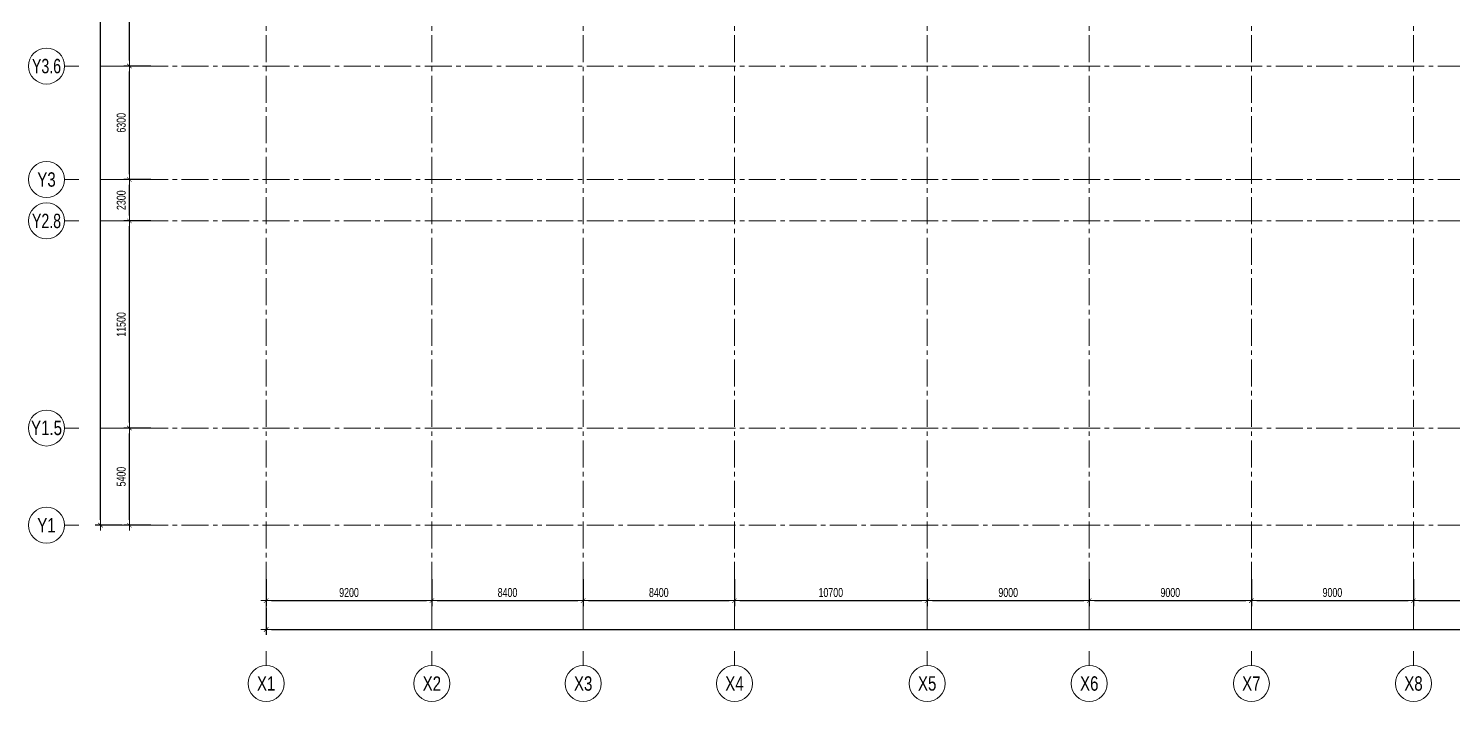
# Model space of a CAD drawing. Header units: millimetres. Extents: x -13196 to 230222, y -9787 to 100488.
# Drawn here: x -13196 to 65924, y -9787 to 27585 of the extents above; entities that cross this region are included whole.
import ezdxf
from ezdxf.enums import TextEntityAlignment as Align

# ---------------------------------------------------------------- set-up
doc = ezdxf.new("R2010")
doc.units = ezdxf.units.MM
doc.linetypes.add('CENTER2', pattern=[1.125, 0.75, -0.125, 0.125, -0.125])
doc.layers.get('Defpoints').update_dxf_attribs({"color": 151, "lineweight": 9})
for name, color, linetype, lineweight in [('NDC_S_AXIS', 5, 'CENTER2', 13), ('NDC_S_DIM', 1, 'Continuous', 15), ('NDC_S_SYMBOL', 1, 'Continuous', 15), ('NDC_S_TEXT SYMBOL', 7, 'Continuous', 20)]:
    doc.layers.add(name, color=color, linetype=linetype, lineweight=lineweight)
doc.styles.add('NDC_ANNO', font='', dxfattribs={"width": 0.8})
doc.styles.add('NDC_DIM', font='', dxfattribs={"width": 0.75})
doc.styles.get('NDC_ANNO').set_extended_font_data('Dotum')
doc.styles.get('NDC_DIM').set_extended_font_data('Dotum')
doc.dimstyles.new('NDC_dim_200', dxfattribs={"dimscale": 200, "dimtxt": 2.5, "dimasz": 1.5, "dimexe": 1.5, "dimexo": 2.5, "dimgap": 1, "dimtad": 1, "dimdec": 0, "dimzin": 0, "dimdsep": 46, "dimtxsty": 'NDC_DIM', "dimblk": 'DIMMARK', "dimcen": 0.09, "dimdle": 1.2, "dimclrd": 1, "dimclre": 1, "dimclrt": 3, "dimadec": 0, "dimazin": 0, "dimtfac": 1, "dimtdec": 0, "dimtix": 1, "dimtofl": 0, "dimtmove": 0, "dimatfit": 3, "dimfxl": 6, "dimfxlon": 1, "dimtolj": 1, "dimtzin": 0, "dimarcsym": 0})

# ---------------------------------------------------------------- blocks, each defined once
blk = doc.blocks.new('*U257')
at = {"layer": 'NDC_S_SYMBOL'}
blk.add_line((0, 5), (0, 9), dxfattribs=at)
blk.add_circle((0, 0), 5, dxfattribs=at)
at = {"layer": 'NDC_S_TEXT SYMBOL', "color": 7, "style": 'NDC_ANNO', "width": 0.8}
blk.add_attdef('GRID', text='', height=4, dxfattribs=at).set_placement((0, 0), align=Align.MIDDLE)
blk = doc.blocks.new('*U256')
at = {"layer": 'NDC_S_SYMBOL'}
blk.add_line((5, 0), (9, 0), dxfattribs=at)
blk.add_circle((0, 0), 5, dxfattribs=at)
at = {"layer": 'NDC_S_TEXT SYMBOL', "color": 7, "style": 'NDC_ANNO', "width": 0.8}
blk.add_attdef('GRID', text='', height=4, rotation=270, dxfattribs=at).set_placement((0, 0), align=Align.MIDDLE)
blk = doc.blocks.new('DIMMARK')
at = {"layer": 'NDC_S_DIM', "color": 1}
blk.add_line((-1.5, 0), (1, 0), dxfattribs=at)
at = {"layer": 'NDC_S_DIM', "color": 2, "const_width": 0.1}
blk.add_lwpolyline([(-0.42, -0.42), (0.42, 0.42)], dxfattribs=at)
blk = doc.blocks.new('*D415')
at = {"layer": 'Defpoints', "color": 0, "transparency": 16777216}
for p in [(0, 0), (217400, 0), (217400, -5787)]:
    blk.add_point(p, dxfattribs=at)
at = {"layer": 'NDC_S_DIM', "color": 1, "lineweight": -2, "transparency": 16777216}
for p, q in [((0, -4587), (0, -6087)), ((217400, -4587), (217400, -6087)), ((300, -5787), (217100, -5787))]:
    blk.add_line(p, q, dxfattribs=at)
at = {"layer": 'NDC_S_DIM', "color": 1, "lineweight": -2, "transparency": 16777216, "xscale": 300, "yscale": 300, "zscale": 300, "rotation": 180}
blk.add_blockref('DIMMARK', (0, -5787), dxfattribs=at)
at = {"layer": 'NDC_S_DIM', "color": 1, "lineweight": -2, "transparency": 16777216, "xscale": 300, "yscale": 300, "zscale": 300}
blk.add_blockref('DIMMARK', (217400, -5787), dxfattribs=at)
at = {"layer": 'NDC_S_DIM', "color": 3, "transparency": 16777216, "insert": (108700, -5337), "char_height": 500, "attachment_point": 5, "style": 'NDC_DIM'}
blk.add_mtext('\\A1;217400', dxfattribs=at)
blk = doc.blocks.new('*D398')
at = {"layer": 'Defpoints', "color": 0, "transparency": 16777216}
for p in [(0, 0), (9200, 0), (9200, -4187)]:
    blk.add_point(p, dxfattribs=at)
at = {"layer": 'NDC_S_DIM', "color": 1, "lineweight": -2, "transparency": 16777216}
for p, q in [((0, -2987), (0, -4487)), ((9200, -2987), (9200, -4487)), ((300, -4187), (8900, -4187))]:
    blk.add_line(p, q, dxfattribs=at)
at = {"layer": 'NDC_S_DIM', "color": 1, "lineweight": -2, "transparency": 16777216, "xscale": 300, "yscale": 300, "zscale": 300, "rotation": 180}
blk.add_blockref('DIMMARK', (0, -4187), dxfattribs=at)
at = {"layer": 'NDC_S_DIM', "color": 1, "lineweight": -2, "transparency": 16777216, "xscale": 300, "yscale": 300, "zscale": 300}
blk.add_blockref('DIMMARK', (9200, -4187), dxfattribs=at)
at = {"layer": 'NDC_S_DIM', "color": 3, "transparency": 16777216, "insert": (4600, -3737), "char_height": 500, "attachment_point": 5, "style": 'NDC_DIM'}
blk.add_mtext('\\A1;9200', dxfattribs=at)
blk = doc.blocks.new('*D399')
at = {"layer": 'Defpoints', "color": 0, "transparency": 16777216}
for p in [(9200, 0), (17600, 0), (17600, -4187)]:
    blk.add_point(p, dxfattribs=at)
at = {"layer": 'NDC_S_DIM', "color": 1, "lineweight": -2, "transparency": 16777216}
for p, q in [((9200, -2987), (9200, -4487)), ((17600, -2987), (17600, -4487)), ((9500, -4187), (17300, -4187))]:
    blk.add_line(p, q, dxfattribs=at)
at = {"layer": 'NDC_S_DIM', "color": 1, "lineweight": -2, "transparency": 16777216, "xscale": 300, "yscale": 300, "zscale": 300, "rotation": 180}
blk.add_blockref('DIMMARK', (9200, -4187), dxfattribs=at)
at = {"layer": 'NDC_S_DIM', "color": 1, "lineweight": -2, "transparency": 16777216, "xscale": 300, "yscale": 300, "zscale": 300}
blk.add_blockref('DIMMARK', (17600, -4187), dxfattribs=at)
at = {"layer": 'NDC_S_DIM', "color": 3, "transparency": 16777216, "insert": (13400, -3737), "char_height": 500, "attachment_point": 5, "style": 'NDC_DIM'}
blk.add_mtext('\\A1;8400', dxfattribs=at)
blk = doc.blocks.new('*D400')
at = {"layer": 'Defpoints', "color": 0, "transparency": 16777216}
for p in [(17600, 0), (26000, 0), (26000, -4187)]:
    blk.add_point(p, dxfattribs=at)
at = {"layer": 'NDC_S_DIM', "color": 1, "lineweight": -2, "transparency": 16777216}
for p, q in [((17600, -2987), (17600, -4487)), ((26000, -2987), (26000, -4487)), ((17900, -4187), (25700, -4187))]:
    blk.add_line(p, q, dxfattribs=at)
at = {"layer": 'NDC_S_DIM', "color": 1, "lineweight": -2, "transparency": 16777216, "xscale": 300, "yscale": 300, "zscale": 300, "rotation": 180}
blk.add_blockref('DIMMARK', (17600, -4187), dxfattribs=at)
at = {"layer": 'NDC_S_DIM', "color": 1, "lineweight": -2, "transparency": 16777216, "xscale": 300, "yscale": 300, "zscale": 300}
blk.add_blockref('DIMMARK', (26000, -4187), dxfattribs=at)
at = {"layer": 'NDC_S_DIM', "color": 3, "transparency": 16777216, "insert": (21800, -3737), "char_height": 500, "attachment_point": 5, "style": 'NDC_DIM'}
blk.add_mtext('\\A1;8400', dxfattribs=at)
blk = doc.blocks.new('*D401')
at = {"layer": 'Defpoints', "color": 0, "transparency": 16777216}
for p in [(26000, 0), (36700, 0), (36700, -4187)]:
    blk.add_point(p, dxfattribs=at)
at = {"layer": 'NDC_S_DIM', "color": 1, "lineweight": -2, "transparency": 16777216}
for p, q in [((26000, -2987), (26000, -4487)), ((36700, -2987), (36700, -4487)), ((26300, -4187), (36400, -4187))]:
    blk.add_line(p, q, dxfattribs=at)
at = {"layer": 'NDC_S_DIM', "color": 1, "lineweight": -2, "transparency": 16777216, "xscale": 300, "yscale": 300, "zscale": 300, "rotation": 180}
blk.add_blockref('DIMMARK', (26000, -4187), dxfattribs=at)
at = {"layer": 'NDC_S_DIM', "color": 1, "lineweight": -2, "transparency": 16777216, "xscale": 300, "yscale": 300, "zscale": 300}
blk.add_blockref('DIMMARK', (36700, -4187), dxfattribs=at)
at = {"layer": 'NDC_S_DIM', "color": 3, "transparency": 16777216, "insert": (31350, -3737), "char_height": 500, "attachment_point": 5, "style": 'NDC_DIM'}
blk.add_mtext('\\A1;10700', dxfattribs=at)
blk = doc.blocks.new('*D402')
at = {"layer": 'Defpoints', "color": 0, "transparency": 16777216}
for p in [(36700, 0), (45700, 0), (45700, -4187)]:
    blk.add_point(p, dxfattribs=at)
at = {"layer": 'NDC_S_DIM', "color": 1, "lineweight": -2, "transparency": 16777216}
for p, q in [((36700, -2987), (36700, -4487)), ((45700, -2987), (45700, -4487)), ((37000, -4187), (45400, -4187))]:
    blk.add_line(p, q, dxfattribs=at)
at = {"layer": 'NDC_S_DIM', "color": 1, "lineweight": -2, "transparency": 16777216, "xscale": 300, "yscale": 300, "zscale": 300, "rotation": 180}
blk.add_blockref('DIMMARK', (36700, -4187), dxfattribs=at)
at = {"layer": 'NDC_S_DIM', "color": 1, "lineweight": -2, "transparency": 16777216, "xscale": 300, "yscale": 300, "zscale": 300}
blk.add_blockref('DIMMARK', (45700, -4187), dxfattribs=at)
at = {"layer": 'NDC_S_DIM', "color": 3, "transparency": 16777216, "insert": (41200, -3737), "char_height": 500, "attachment_point": 5, "style": 'NDC_DIM'}
blk.add_mtext('\\A1;9000', dxfattribs=at)
blk = doc.blocks.new('*D403')
at = {"layer": 'Defpoints', "color": 0, "transparency": 16777216}
for p in [(45700, 0), (54700, 0), (54700, -4187)]:
    blk.add_point(p, dxfattribs=at)
at = {"layer": 'NDC_S_DIM', "color": 1, "lineweight": -2, "transparency": 16777216}
for p, q in [((45700, -2987), (45700, -4487)), ((54700, -2987), (54700, -4487)), ((46000, -4187), (54400, -4187))]:
    blk.add_line(p, q, dxfattribs=at)
at = {"layer": 'NDC_S_DIM', "color": 1, "lineweight": -2, "transparency": 16777216, "xscale": 300, "yscale": 300, "zscale": 300, "rotation": 180}
blk.add_blockref('DIMMARK', (45700, -4187), dxfattribs=at)
at = {"layer": 'NDC_S_DIM', "color": 1, "lineweight": -2, "transparency": 16777216, "xscale": 300, "yscale": 300, "zscale": 300}
blk.add_blockref('DIMMARK', (54700, -4187), dxfattribs=at)
at = {"layer": 'NDC_S_DIM', "color": 3, "transparency": 16777216, "insert": (50200, -3737), "char_height": 500, "attachment_point": 5, "style": 'NDC_DIM'}
blk.add_mtext('\\A1;9000', dxfattribs=at)
blk = doc.blocks.new('*D404')
at = {"layer": 'Defpoints', "color": 0, "transparency": 16777216}
for p in [(54700, 0), (63700, 0), (63700, -4187)]:
    blk.add_point(p, dxfattribs=at)
at = {"layer": 'NDC_S_DIM', "color": 1, "lineweight": -2, "transparency": 16777216}
for p, q in [((54700, -2987), (54700, -4487)), ((63700, -2987), (63700, -4487)), ((55000, -4187), (63400, -4187))]:
    blk.add_line(p, q, dxfattribs=at)
at = {"layer": 'NDC_S_DIM', "color": 1, "lineweight": -2, "transparency": 16777216, "xscale": 300, "yscale": 300, "zscale": 300, "rotation": 180}
blk.add_blockref('DIMMARK', (54700, -4187), dxfattribs=at)
at = {"layer": 'NDC_S_DIM', "color": 1, "lineweight": -2, "transparency": 16777216, "xscale": 300, "yscale": 300, "zscale": 300}
blk.add_blockref('DIMMARK', (63700, -4187), dxfattribs=at)
at = {"layer": 'NDC_S_DIM', "color": 3, "transparency": 16777216, "insert": (59200, -3737), "char_height": 500, "attachment_point": 5, "style": 'NDC_DIM'}
blk.add_mtext('\\A1;9000', dxfattribs=at)
blk = doc.blocks.new('*D405')
at = {"layer": 'Defpoints', "color": 0, "transparency": 16777216}
for p in [(63700, 0), (72700, 0), (72700, -4187)]:
    blk.add_point(p, dxfattribs=at)
at = {"layer": 'NDC_S_DIM', "color": 1, "lineweight": -2, "transparency": 16777216}
for p, q in [((63700, -2987), (63700, -4487)), ((72700, -2987), (72700, -4487)), ((64000, -4187), (72400, -4187))]:
    blk.add_line(p, q, dxfattribs=at)
at = {"layer": 'NDC_S_DIM', "color": 1, "lineweight": -2, "transparency": 16777216, "xscale": 300, "yscale": 300, "zscale": 300, "rotation": 180}
blk.add_blockref('DIMMARK', (63700, -4187), dxfattribs=at)
at = {"layer": 'NDC_S_DIM', "color": 1, "lineweight": -2, "transparency": 16777216, "xscale": 300, "yscale": 300, "zscale": 300}
blk.add_blockref('DIMMARK', (72700, -4187), dxfattribs=at)
at = {"layer": 'NDC_S_DIM', "color": 3, "transparency": 16777216, "insert": (68200, -3737), "char_height": 500, "attachment_point": 5, "style": 'NDC_DIM'}
blk.add_mtext('\\A1;9000', dxfattribs=at)
blk = doc.blocks.new('*D392')
at = {"layer": 'Defpoints', "color": 0, "transparency": 16777216}
for p in [(-9196, 89900), (0, 89900), (0, 0)]:
    blk.add_point(p, dxfattribs=at)
at = {"layer": 'NDC_S_DIM', "color": 1, "lineweight": -2, "transparency": 16777216}
for p, q in [((-7996, 89900), (-9496, 89900)), ((-9196, 300), (-9196, 89600)), ((-7996, 0), (-9496, 0))]:
    blk.add_line(p, q, dxfattribs=at)
at = {"layer": 'NDC_S_DIM', "color": 1, "lineweight": -2, "transparency": 16777216, "xscale": 300, "yscale": 300, "zscale": 300}
for p, rotation in [((-9196, 89900), 90), ((-9196, 0), 270)]:
    blk.add_blockref('DIMMARK', p, dxfattribs=dict(at, rotation=rotation))
at = {"layer": 'NDC_S_DIM', "color": 3, "transparency": 16777216, "insert": (-9646, 44950), "char_height": 500, "attachment_point": 5, "rotation": 90, "style": 'NDC_DIM'}
blk.add_mtext('\\A1;89900', dxfattribs=at)
blk = doc.blocks.new('*D393')
at = {"layer": 'Defpoints', "color": 0, "transparency": 16777216}
for p in [(-7596, 5400), (0, 5400), (0, 0)]:
    blk.add_point(p, dxfattribs=at)
at = {"layer": 'NDC_S_DIM', "color": 1, "lineweight": -2, "transparency": 16777216}
for p, q in [((-6396, 5400), (-7896, 5400)), ((-7596, 300), (-7596, 5100)), ((-6396, 0), (-7896, 0))]:
    blk.add_line(p, q, dxfattribs=at)
at = {"layer": 'NDC_S_DIM', "color": 1, "lineweight": -2, "transparency": 16777216, "xscale": 300, "yscale": 300, "zscale": 300}
for p, rotation in [((-7596, 5400), 90), ((-7596, 0), 270)]:
    blk.add_blockref('DIMMARK', p, dxfattribs=dict(at, rotation=rotation))
at = {"layer": 'NDC_S_DIM', "color": 3, "transparency": 16777216, "insert": (-8046, 2700), "char_height": 500, "attachment_point": 5, "rotation": 90, "style": 'NDC_DIM'}
blk.add_mtext('\\A1;5400', dxfattribs=at)
blk = doc.blocks.new('*D394')
at = {"layer": 'Defpoints', "color": 0, "transparency": 16777216}
for p in [(-7596, 16900), (0, 16900), (0, 5400)]:
    blk.add_point(p, dxfattribs=at)
at = {"layer": 'NDC_S_DIM', "color": 1, "lineweight": -2, "transparency": 16777216}
for p, q in [((-6396, 16900), (-7896, 16900)), ((-7596, 5700), (-7596, 16600)), ((-6396, 5400), (-7896, 5400))]:
    blk.add_line(p, q, dxfattribs=at)
at = {"layer": 'NDC_S_DIM', "color": 1, "lineweight": -2, "transparency": 16777216, "xscale": 300, "yscale": 300, "zscale": 300}
for p, rotation in [((-7596, 16900), 90), ((-7596, 5400), 270)]:
    blk.add_blockref('DIMMARK', p, dxfattribs=dict(at, rotation=rotation))
at = {"layer": 'NDC_S_DIM', "color": 3, "transparency": 16777216, "insert": (-8046, 11150), "char_height": 500, "attachment_point": 5, "rotation": 90, "style": 'NDC_DIM'}
blk.add_mtext('\\A1;11500', dxfattribs=at)
blk = doc.blocks.new('*D395')
at = {"layer": 'Defpoints', "color": 0, "transparency": 16777216}
for p in [(-7596, 19200), (0, 19200), (0, 16900)]:
    blk.add_point(p, dxfattribs=at)
at = {"layer": 'NDC_S_DIM', "color": 1, "lineweight": -2, "transparency": 16777216}
for p, q in [((-6396, 19200), (-7896, 19200)), ((-7596, 17200), (-7596, 18900)), ((-6396, 16900), (-7896, 16900))]:
    blk.add_line(p, q, dxfattribs=at)
at = {"layer": 'NDC_S_DIM', "color": 1, "lineweight": -2, "transparency": 16777216, "xscale": 300, "yscale": 300, "zscale": 300}
for p, rotation in [((-7596, 19200), 90), ((-7596, 16900), 270)]:
    blk.add_blockref('DIMMARK', p, dxfattribs=dict(at, rotation=rotation))
at = {"layer": 'NDC_S_DIM', "color": 3, "transparency": 16777216, "insert": (-8046, 18050), "char_height": 500, "attachment_point": 5, "rotation": 90, "style": 'NDC_DIM'}
blk.add_mtext('\\A1;2300', dxfattribs=at)
blk = doc.blocks.new('*D396')
at = {"layer": 'Defpoints', "color": 0, "transparency": 16777216}
for p in [(-7596, 25500), (0, 25500), (0, 19200)]:
    blk.add_point(p, dxfattribs=at)
at = {"layer": 'NDC_S_DIM', "color": 1, "lineweight": -2, "transparency": 16777216}
for p, q in [((-6396, 25500), (-7896, 25500)), ((-7596, 19500), (-7596, 25200)), ((-6396, 19200), (-7896, 19200))]:
    blk.add_line(p, q, dxfattribs=at)
at = {"layer": 'NDC_S_DIM', "color": 1, "lineweight": -2, "transparency": 16777216, "xscale": 300, "yscale": 300, "zscale": 300}
for p, rotation in [((-7596, 25500), 90), ((-7596, 19200), 270)]:
    blk.add_blockref('DIMMARK', p, dxfattribs=dict(at, rotation=rotation))
at = {"layer": 'NDC_S_DIM', "color": 3, "transparency": 16777216, "insert": (-8046, 22350), "char_height": 500, "attachment_point": 5, "rotation": 90, "style": 'NDC_DIM'}
blk.add_mtext('\\A1;6300', dxfattribs=at)
blk = doc.blocks.new('*D397')
at = {"layer": 'Defpoints', "color": 0, "transparency": 16777216}
for p in [(-7596, 32400), (0, 32400), (0, 25500)]:
    blk.add_point(p, dxfattribs=at)
at = {"layer": 'NDC_S_DIM', "color": 1, "lineweight": -2, "transparency": 16777216}
for p, q in [((-6396, 32400), (-7896, 32400)), ((-7596, 25800), (-7596, 32100)), ((-6396, 25500), (-7896, 25500))]:
    blk.add_line(p, q, dxfattribs=at)
at = {"layer": 'NDC_S_DIM', "color": 1, "lineweight": -2, "transparency": 16777216, "xscale": 300, "yscale": 300, "zscale": 300}
for p, rotation in [((-7596, 32400), 90), ((-7596, 25500), 270)]:
    blk.add_blockref('DIMMARK', p, dxfattribs=dict(at, rotation=rotation))
at = {"layer": 'NDC_S_DIM', "color": 3, "transparency": 16777216, "insert": (-8046, 28950), "char_height": 500, "attachment_point": 5, "rotation": 90, "style": 'NDC_DIM'}
blk.add_mtext('\\A1;6900', dxfattribs=at)

msp = doc.modelspace()

# ---------------------------------------------------------------- linework, layer by layer
at = {"layer": 'NDC_S_AXIS', "ltscale": 2000}
for p, q in [((0, -5787.4), (0, 96487.5)), ((9200, -5787.4), (9200, 96487.5)), ((17600, -5787.4), (17600, 96487.5)), ((26000, -5787.4), (26000, 96487.5)), ((36700, -5787.4), (36700, 96487.5)), ((45700, -5787.4), (45700, 96487.5)), ((54700, -5787.4), (54700, 96487.5)), ((63700, -5787.4), (63700, 96487.5)), ((-9195.9, 25500), (105800, 25500)), ((-9195.9, 19200), (226862.3, 19200)), ((-9195.9, 16900), (105800, 16900)), ((-9195.9, 5400), (105800, 5400)), ((-9195.9, 0), (226862.3, 0))]:
    msp.add_line(p, q, dxfattribs=at)

# ---------------------------------------------------------------- block references
at = {"layer": 'NDC_S_AXIS'}
ref = msp.add_blockref('*U256', (-12195.9, 25500), dxfattribs=dict(at, xscale=200, yscale=200, zscale=200))
ref.add_attrib('GRID', 'Y3.6', dxfattribs={"layer": 'NDC_S_TEXT SYMBOL', "color": 7, "height": 800, "style": 'NDC_ANNO', "width": 0.75}).set_placement((-12195.9, 25500), align=Align.MIDDLE)
ref = msp.add_blockref('*U256', (-12195.9, 19200), dxfattribs=dict(at, xscale=200, yscale=200, zscale=200))
ref.add_attrib('GRID', 'Y3', dxfattribs={"layer": 'NDC_S_TEXT SYMBOL', "color": 7, "height": 800, "style": 'NDC_ANNO', "width": 0.8}).set_placement((-12195.9, 19200), align=Align.MIDDLE)
ref = msp.add_blockref('*U256', (-12195.9, 16900), dxfattribs=dict(at, xscale=200, yscale=200, zscale=200))
ref.add_attrib('GRID', 'Y2.8', dxfattribs={"layer": 'NDC_S_TEXT SYMBOL', "color": 7, "height": 800, "style": 'NDC_ANNO', "width": 0.75}).set_placement((-12195.9, 16900), align=Align.MIDDLE)
ref = msp.add_blockref('*U256', (-12195.9, 5400), dxfattribs=dict(at, xscale=200, yscale=200, zscale=200))
ref.add_attrib('GRID', 'Y1.5', dxfattribs={"layer": 'NDC_S_TEXT SYMBOL', "color": 7, "height": 800, "style": 'NDC_ANNO', "width": 0.8}).set_placement((-12195.9, 5400), align=Align.MIDDLE)
ref = msp.add_blockref('*U256', (-12195.9, 0), dxfattribs=dict(at, xscale=200, yscale=200, zscale=200))
ref.add_attrib('GRID', 'Y1', dxfattribs={"layer": 'NDC_S_TEXT SYMBOL', "color": 7, "height": 800, "style": 'NDC_ANNO', "width": 0.8}).set_placement((-12195.9, 0), align=Align.MIDDLE)
at = {"layer": 'NDC_S_AXIS', "xscale": 200, "yscale": 200, "zscale": 200}
for p, values in [((0, -8787.4), {'GRID': 'X1'}), ((9200, -8787.4), {'GRID': 'X2'}), ((17600, -8787.4), {'GRID': 'X3'}), ((26000, -8787.4), {'GRID': 'X4'}), ((36700, -8787.4), {'GRID': 'X5'}), ((45700, -8787.4), {'GRID': 'X6'}), ((54700, -8787.4), {'GRID': 'X7'}), ((63700, -8787.4), {'GRID': 'X8'})]:
    msp.add_blockref('*U257', p, dxfattribs=at).add_auto_attribs(values)

# ---------------------------------------------------------------- dimensions: what is measured, and where the dimension line sits
at = {"layer": 'NDC_S_DIM'}
for base, p2, picture, middle in [((-9195.9, 89900), (0, 89900), '*D392', (-9646.2, 44950)), ((-7595.9, 5400), (0, 5400), '*D393', (-8046.2, 2700))]:
    dim = msp.add_linear_dim(base=base, p1=(0, 0), p2=p2, angle=90, dimstyle='NDC_dim_200', dxfattribs=at)
    dim.commit()
    dim.dimension.update_dxf_attribs({"geometry": picture, "text_midpoint": middle})
for base, p1, p2, picture, middle in [((-7595.9, 32400), (0, 25500), (0, 32400), '*D397', (-8046.2, 28950)), ((-7595.9, 25500), (0, 19200), (0, 25500), '*D396', (-8046.2, 22350)), ((-7595.9, 19200), (0, 16900), (0, 19200), '*D395', (-8046.2, 18050)), ((-7595.9, 16900), (0, 5400), (0, 16900), '*D394', (-8046.2, 11150))]:
    dim = msp.add_linear_dim(base=base, p1=p1, p2=p2, angle=90, dimstyle='NDC_dim_200', override={"dimtmove": 1}, dxfattribs=at)
    dim.commit()
    dim.dimension.update_dxf_attribs({"geometry": picture, "text_midpoint": middle})
for base, p2, picture, middle in [((217400, -5787.4), (217400, 0), '*D415', (108700, -5337)), ((9200, -4187.4), (9200, 0), '*D398', (4600, -3737))]:
    dim = msp.add_linear_dim(base=base, p1=(0, 0), p2=p2, dimstyle='NDC_dim_200', dxfattribs=at)
    dim.commit()
    dim.dimension.update_dxf_attribs({"geometry": picture, "text_midpoint": middle})
for base, p1, p2, picture, middle in [((17600, -4187.4), (9200, 0), (17600, 0), '*D399', (13400, -3737)), ((26000, -4187.4), (17600, 0), (26000, 0), '*D400', (21800, -3737)), ((36700, -4187.4), (26000, 0), (36700, 0), '*D401', (31350, -3737)), ((45700, -4187.4), (36700, 0), (45700, 0), '*D402', (41200, -3737)), ((54700, -4187.4), (45700, 0), (54700, 0), '*D403', (50200, -3737)), ((63700, -4187.4), (54700, 0), (63700, 0), '*D404', (59200, -3737)), ((72700, -4187.4), (63700, 0), (72700, 0), '*D405', (68200, -3737))]:
    dim = msp.add_linear_dim(base=base, p1=p1, p2=p2, dimstyle='NDC_dim_200', override={"dimtmove": 1}, dxfattribs=at)
    dim.commit()
    dim.dimension.update_dxf_attribs({"geometry": picture, "text_midpoint": middle})

doc.saveas('drawing.dxf')
